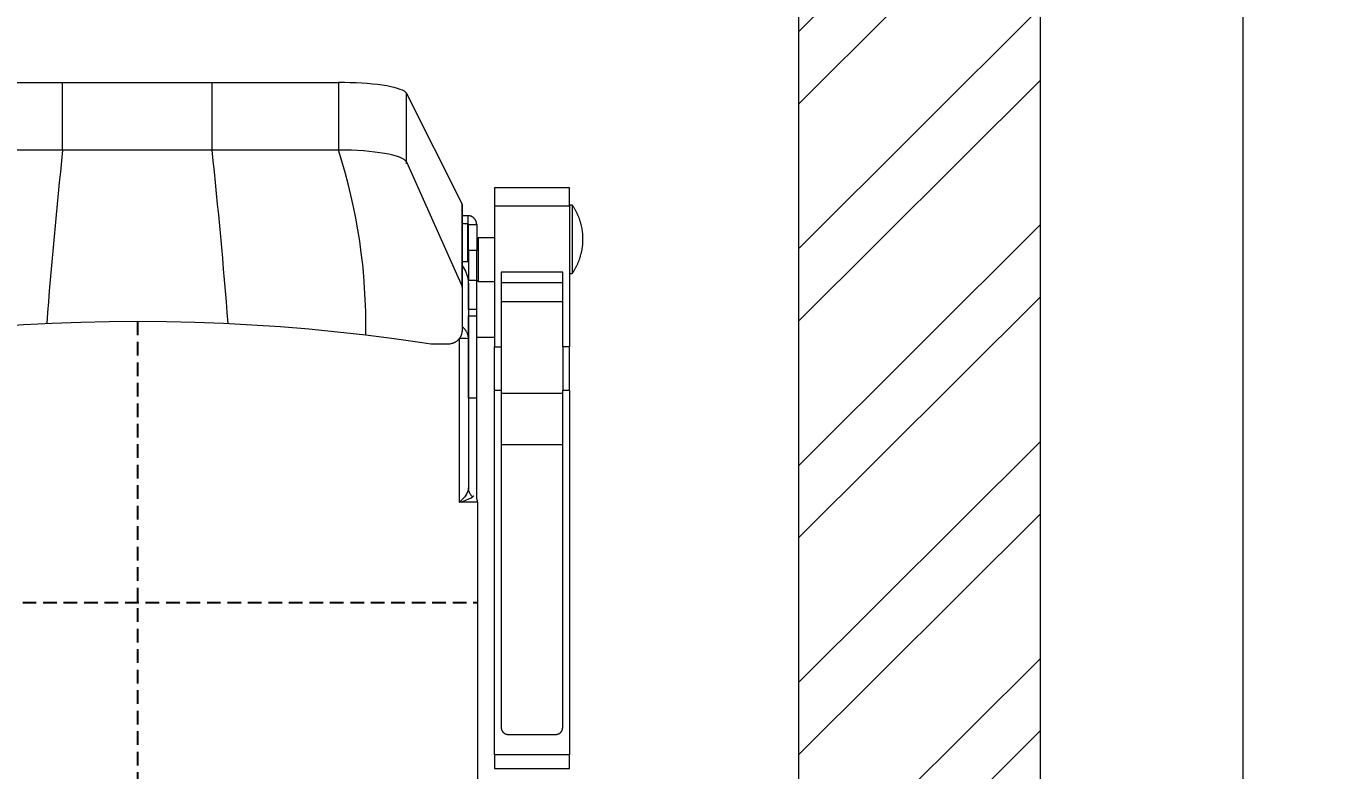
# Model space of a CAD drawing. Header units: millimetres. Extents: x 4444 to 22214, y -867569 to -857440.
# Drawn here: x 21071 to 22022, y -859363 to -858818 of the extents above; entities that cross this region are included whole.
import ezdxf
from ezdxf.lldxf.tags import DXFTag

# ---------------------------------------------------------------- set-up
doc = ezdxf.new("R2010")
doc.units = ezdxf.units.MM
doc.header["$LTSCALE"] = 40
doc.header["$PDMODE"] = 3
doc.linetypes.add('HIDDEN', pattern=[0.375, 0.25, -0.125])
for name, color, linetype, lineweight in [('A-WALL-MASY', 1, 'Continuous', 9), ('dimensions', 149, 'Continuous', 5), ('LENS_FURNITURE', 13, 'Continuous', 9), ('LENS_PARTITION', 21, 'Continuous', 25), ('wall hatch', 22, 'Continuous', 9)]:
    doc.layers.add(name, color=color, linetype=linetype, lineweight=lineweight)
doc.styles.get("Standard").update_dxf_attribs({"font": 'ARIALN.TTF'})
tags = doc.linetypes.add('DASHED2', pattern=[0.375, 0.25, -0.125]).pattern_tags.tags
tags[6:7] = [DXFTag(74, 4), DXFTag(75, 0), DXFTag(340, '0'), DXFTag(46, 1.0), DXFTag(50, 0.0), DXFTag(44, 0.0), DXFTag(45, 0.0)]
tags[4:5] = [DXFTag(74, 4), DXFTag(75, 0), DXFTag(340, '0'), DXFTag(46, 1.0), DXFTag(50, 0.0), DXFTag(44, 0.0), DXFTag(45, 0.0)]
doc.dimstyles.new('Working', dxfattribs={"dimscale": 0.8, "dimtxt": 100, "dimasz": 50, "dimexe": 50, "dimexo": 50, "dimgap": 25, "dimtad": 1, "dimdec": 0, "dimtxsty": 'Standard', "dimblk": 'ARCHTICK', "dimcen": 0, "dimdle": 50, "dimclrd": 250, "dimclre": 8, "dimclrt": 7, "dimazin": 3, "dimtfac": 1, "dimtdec": 0, "dimtmove": 1, "dimatfit": 3, "dimfxl": 3, "dimlwd": 5, "dimlwe": 0})

# ---------------------------------------------------------------- blocks, each defined once
blk = doc.blocks.new('awefqwf')
at = {"layer": 'wall hatch'}
h = blk.add_hatch(dxfattribs=at)
h.set_pattern_fill('ANSI32', color=256, scale=300, angle=-0.1300000000000173)
h.set_pattern_definition([(44.86999999999998, (-16178221.8551124, 1096019.62059955), (-79.36881615726077, 79.72980008625973), []), (44.86999999999998, (-16178168.82224041, 1096019.500271574), (-79.36881615726077, 79.72980008625973), [])])
h.paths.add_polyline_path([(-13124, -6636), (-8523, -6636), (-8523, -6455), (-6255, -6455), (-6255, -7141), (-5150, -7141), (-5150, -8989), (-4403, -8989), (-4403, -8776), (-4920, -8776), (-4920, -7019), (-4275, -7019), (-4275, -6225), (-4375, -6225), (-4375, -6911), (-6025, -6911), (-6025, -6225), (-8753, -6225), (-8753, -6406), (-13124, -6406)])
h.paths.add_polyline_path([(-3615, -8439), (-3393, -8439), (-3393, -6225), (-3615, -6225)])
h.paths.add_polyline_path([(-3393, -8989), (0, -8989), (0, -4885), (-230, -4885), (-230, -8759), (-3393, -8759)])
h.paths.add_polyline_path([(-177, -4436), (0, -4436), (0, -443), (-177, -443)])
h.paths.add_polyline_path([(-8338, -286), (-4254, -286), (-4254, 0), (-8338, 0)])
h.paths.add_polyline_path([(-12948, -307), (-9029, -307), (-9029, 0), (-12948, -2.328306e-10)])
h.paths.add_polyline_path([(-3474, -230), (-684, -230), (-684, 0), (-3474, 0)])
at = {"layer": 'A-WALL-MASY'}
for p, q in [((-177, -443), (-177, -4436)), ((0, -443), (0, -4436))]:
    blk.add_line(p, q, dxfattribs=at)
blk = doc.blocks.new('_ArchTick')
at = {"const_width": 0.15}
blk.add_lwpolyline([(-0.5, -0.5), (0.5, 0.5)], dxfattribs=at)
blk = doc.blocks.new('*D125')
at = {"layer": 'Defpoints', "color": 0, "ltscale": 50, "transparency": 16777216}
for p in [(21129.88630240033, -858593.0549321929), (21636.88630240778, -861206.0549321929), (21962.34576094891, -861206.0549321929)]:
    blk.add_point(p, dxfattribs=at)
at = {"layer": 'dimensions', "color": 250, "linetype": 'DASHED2', "lineweight": 5, "ltscale": 50, "transparency": 16777216}
for p, q in [((21962.34576094891, -858553.0549321928), (21962.34576094891, -859781.0828994509)), ((21962.34576094891, -861246.0549321928), (21962.34576094891, -860018.0269649349))]:
    blk.add_line(p, q, dxfattribs=at)
at = {"layer": 'dimensions', "color": 8, "linetype": 'DASHED2', "lineweight": 0, "ltscale": 50, "transparency": 16777216}
for p, q in [((21562.34576094891, -858593.0549321929), (22002.34576094891, -858593.0549321929)), ((21676.88630240778, -861206.0549321929), (22002.34576094891, -861206.0549321929))]:
    blk.add_line(p, q, dxfattribs=at)
at = {"layer": 'dimensions', "color": 250, "lineweight": 5, "ltscale": 50, "transparency": 16777216, "xscale": 40, "yscale": 40, "zscale": 40}
for p, rotation in [((21962.34576094891, -858593.0549321929), 90), ((21962.34576094891, -861206.0549321929), 270)]:
    blk.add_blockref('_ArchTick', p, dxfattribs=dict(at, rotation=rotation))
at = {"layer": 'dimensions', "color": 7, "ltscale": 50, "transparency": 16777216, "insert": (21962.34576094866, -859899.5549321927), "char_height": 80, "attachment_point": 5, "rotation": 90, "bg_fill": 3, "box_fill_scale": 1.25, "bg_fill_color": 9, "bg_fill_true_color": 13158600, "bg_fill_transparency": 0}
blk.add_mtext('\\A1;2613', dxfattribs=at)
blk = doc.blocks.new('chr')
at = {"layer": 'Defpoints', "linetype": 'HIDDEN'}
for p, q in [((0, 205.7260339055501), (0, -205.7260339055793)), ((-249.0004958324135, -2.91038e-11), (249.0004958324135, -2.91038e-11))]:
    blk.add_line(p, q, dxfattribs=at)
at = {"layer": 'LENS_FURNITURE'}
for points in [[(-147.1943452823907, 380.5769559177861), (147.2308676522225, 380.5769559177861)], [(-54.76060680858791, 331.1256455461553), (-54.76060680858791, 380.5769559177861)], [(54.79712917841971, 331.1256455461553), (54.79712917841971, 380.5769559177861)], [(197.0474022049457, 322.3967953379324), (197.0474022049457, 372.6515981986886), (196.4721745047718, 373.4003071072802), (195.531722895801, 374.1398854184954), (194.2169169615954, 374.8612025405455), (192.546018009074, 375.56425846598), (190.5372868617996, 376.2399226048728), (188.1907232813537, 376.8790643542597), (185.5337199382484, 377.4725531241856), (182.5936678322032, 378.0386501038447), (179.3705674409866, 378.5499635048618), (175.9100713040679, 379.0064933290123), (172.2304407265037, 379.417370168172), (168.3681985521689, 379.7643328331469), (164.3324747160077, 380.0565119194216), (160.1780536044389, 380.2847768315114), (155.9140649139881, 380.4491275675246), (151.5952930301428, 380.5495641275193), (147.2308676522225, 380.5769559177861), (147.2308676522225, 331.1256455461553)], [(147.2308676522225, 331.1256455461553), (-147.1943452823907, 331.1256455461553)], [(196.9560961686075, 321.200687206263), (197.0108795994893, 321.6754782196076), (197.0291409026831, 321.9220043245877)], [(197.0474022049457, 322.3967953379324), (237.8246457614005, 231.2460509821831)], [(316.4938649134711, 290.3940547816455), (316.4938649134711, 303.3868935330538), (261.500282490626, 303.3868935330538), (261.500282490626, 290.3940547816455), (316.4938649134711, 290.3940547816455), (316.4938649134711, 187.2091843059752)], [(238.0163882486522, 230.1686405996734), (238.0163882486522, 230.4151667065162), (238.0163882486522, 290.9418905702769), (238.0163882486522, 291.0423271302425), (238.0072578350082, 291.1427636920707), (237.9889965318144, 291.2432002520654), (237.9707352295518, 291.3345062183798), (237.9433435136452, 291.4258121809981), (237.9068211466074, 291.5262487428263), (237.8702987795696, 291.6175547091407), (237.8246457614005, 291.699730076245)], [(261.500282490626, 290.3940547816455), (261.500282490626, 187.2091843059752)], [(316.4938649134711, 240.8879608331772), (318.4934654096141, 240.8879608331772), (318.7856445852667, 241.2988376741996), (319.0686931088567, 241.7188451107068), (319.6165286172182, 242.5771211766696), (320.1461032982916, 243.4353972426034), (320.6574166771024, 244.3119345014566), (320.9039428345859, 244.7593337282597), (321.1504689911381, 245.1976023576863), (321.3878644965589, 245.6450015844894), (321.6161293517798, 246.1015314068063), (321.8443944435567, 246.5489306317177), (322.063528646715, 247.0054604558973), (322.2826630882919, 247.4711208718654), (322.4926666393876, 247.927650696045), (322.7026704298332, 248.3933111157385), (322.9035433297977, 248.8589715354319), (323.095286055468, 249.3246319532627), (323.2870285427198, 249.79942296847), (323.4696406163275, 250.2650833881635), (323.8166032247245, 251.214665418549), (323.9900844087824, 251.6985870292992), (324.1453045289964, 252.1733780463692), (324.4557447684929, 253.1412212678115), (324.6018344759941, 253.6342734777718), (324.8757521100342, 254.6021167010767), (325.0035807527602, 255.0951689073118), (325.2409760206938, 256.0812733253697), (325.3505433602259, 256.5743255334673), (325.4509798102081, 257.0765083389415), (325.5514164986089, 257.5695605470392), (325.6518529485911, 258.0717433525133), (325.7340283347294, 258.564795560611), (325.8162037208677, 259.0669783642224), (325.962293189019, 260.0713439733081), (326.0901215933263, 261.0757095842564), (326.1357746114954, 261.5778923878679), (326.1905580433086, 262.0892057888559), (326.2636027773842, 263.0935713998333), (326.2909949701279, 263.6048848008213), (326.3183866860345, 264.1070676062954), (326.3366477508098, 264.6183810072835), (326.3457784019411, 265.1205638090323), (326.3549088146537, 265.6318772118829), (326.3549088146537, 266.1340600154945), (326.3457784019411, 266.6453734164825), (326.3366477508098, 267.1475562219566), (326.3183866860345, 267.6588696229737), (326.2909949701279, 268.1610524284188), (326.2636027773842, 268.6723658294359), (326.1905580433086, 269.6767314403842), (326.1357746114954, 270.1880448413722), (326.0901215933263, 270.6902276449837), (325.962293189019, 271.6945932540693), (325.8162037208677, 272.698958863155), (325.7340283347294, 273.2011416686291), (325.6518529485911, 273.6941938767559), (325.4509798102081, 274.6985594877042), (325.3505433602259, 275.1916116958018), (325.2409760206938, 275.6846639020368), (325.0035807527602, 276.6707683200948), (324.8757521100342, 277.1638205281925), (324.7387935314328, 277.6477421407762), (324.6018344759941, 278.1407943488739), (324.4557447684929, 278.6247159614577), (324.1453045289964, 279.5925591829), (323.9900844087824, 280.06735019997), (323.8166032247245, 280.5512718106911), (323.4696406163275, 281.5008538411057), (323.2870285427198, 281.975644856313), (322.9035433297977, 282.9069656938082), (322.7026704298332, 283.3726261135016), (322.2826630882919, 284.3039469510259), (321.8443944435567, 285.2170065975224), (321.6161293517798, 285.6644058224629), (321.3878644965589, 286.1209356447798), (321.1504689911381, 286.5683348697203), (320.9039428345859, 287.0157340965234), (320.6574166771024, 287.4540027277835), (320.1461032982916, 288.3305399866367), (319.8813160769641, 288.7596780186868), (319.6165286172182, 289.1979466499761), (319.3426109822467, 289.6179540846206), (319.0686931088567, 290.0470921166707), (318.7856445852667, 290.4670995550696), (318.4934654096141, 290.8871069916058), (316.4938649134711, 290.8871069916058)], [(318.4934654096141, 290.8871069916058), (318.4934654096141, 240.8879608331772)], [(248.4983131065965, 276.6798989156086), (248.4709211522713, 277.2551264926442), (248.4435294363648, 277.4468690189533), (248.4161377204582, 277.6294809478859), (248.3887460045516, 277.8212234723032), (248.3522233990953, 278.0038354012358), (248.3065703809261, 278.1955779275449), (248.1422196086496, 278.743413712451), (248.0783055257052, 278.9260256413836), (247.9322160575539, 279.2729883082211), (247.8500406723469, 279.4464696397481), (247.758734873496, 279.6199509731668), (247.6674288362265, 279.7843017092091), (247.5761227989569, 279.9577830407361), (247.4756861105561, 280.1130031812645), (247.3661192469299, 280.2773539173068), (247.1469845678657, 280.5877941964718), (247.0282870531082, 280.7338837396237), (246.9004586488008, 280.8799732846091), (246.7726302444935, 281.0169322285219), (246.6448020786047, 281.1630217716447), (246.5078430231661, 281.2908501237689), (246.0695743784309, 281.6743351744953), (245.9234846718609, 281.7839023318665), (245.7682647900656, 281.9026000847225), (245.6130444314331, 282.0121672420937), (245.2843431271613, 282.2130403639167), (245.119992355816, 282.304346330231), (244.9465109333396, 282.3956522928201), (244.7730297483504, 282.4778276617871), (244.426067141816, 282.6239172049099), (244.243455067277, 282.6969619765005), (244.0699736438692, 282.7608761506854), (243.8873615702614, 282.8156597312191), (243.6956193214282, 282.8704433080275), (243.5130072478205, 282.9160962912137), (243.3303954117, 282.9526186751318), (243.1386529244483, 282.9891410627752), (242.9469104371965, 283.016532853042), (242.7642983626574, 283.0439246414462), (242.5725558754057, 283.0621858343365), (242.1890709009022, 283.0804470272269), (241.9973284136504, 283.0804470272269), (241.9973284136504, 277.1729511237063), (238.0163882486522, 277.1729511237063)], [(241.9973284136504, 283.0804470272269), (238.0163882486522, 283.0804470272269)], [(242.49951114133, 249.2972401629959), (242.4355970583856, 249.461590899009), (242.3990744529292, 249.5072438821662), (242.3808131497353, 249.5163744777092), (242.3808131497353, 249.5255050731939), (242.2073319656774, 249.6076804421609), (241.9973284136504, 249.6076804421609), (241.9973284136504, 277.1729511237063), (242.0521118454635, 277.1729511237063), (242.097764864564, 277.1638205281925), (242.1525485347956, 277.1455593353021), (242.2438545711338, 277.1090369495214), (242.2895075902343, 277.0816451610881), (242.3260297188535, 277.0451227734447), (242.3716827370226, 277.008600387664), (242.3990744529292, 276.9720780018833), (242.4538583606481, 276.8807720374316), (242.4721191879362, 276.8351190561079), (242.481250077486, 276.7803354774369), (242.4903804901987, 276.7346824961423), (242.49951114133, 276.6798989156086)], [(242.49951114133, 257.6517359141144), (242.49951114133, 276.6798989156086), (248.4983131065965, 276.6798989156086), (248.4983131065965, 257.6517359141144)], [(261.500282490626, 266.8827689259487), (249.4935479089618, 266.8827689259487), (248.4983131065965, 265.887533912377)], [(249.4935479089618, 266.8827689259487), (249.4935479089618, 234.8800283696619)], [(238.0163882486522, 249.5346356705995), (239.3494554832578, 249.5528968653525), (241.9973284136504, 249.6076804421609)], [(238.0163882486522, 246.05587842362), (238.5277016274631, 245.4076060768566), (240.2442538365722, 242.3762480548467), (241.5042763389647, 239.0527109465329), (242.2438545711338, 235.6378678737674), (242.49951114133, 232.0769352578791), (242.49951114133, 193.2353779623809), (242.49951114133, 83.9969220382045), (242.1708095986396, 81.9151460484427), (241.24861953035, 79.76032528525684), (239.7146791554987, 77.40463140211068), (237.6968173570931, 75.04893751713098), (235.9985264493153, 73.35064657812472), (236.0259181652218, 73.35977717363858), (236.4276644419879, 73.47847492835717), (238.071171679534, 73.98065773383132), (240.6825224813074, 74.86632558819838), (242.8099513817579, 75.72460165416123), (244.4169362522662, 76.54635533617692), (245.4578243121505, 77.29506424476858), (245.293473539874, 77.45028438343434), (245.1291230078787, 77.61463511944748), (244.8186827674508, 77.94333659339463), (244.5265035917982, 78.29029925834038), (244.3804141227156, 78.47291118727298), (244.243455067277, 78.65552311620559), (244.1156266629696, 78.83813504513819), (243.8599698543549, 79.22162009400199), (243.7504029916599, 79.42249321582494), (243.6317050000653, 79.62336633951053), (243.5221378989518, 79.82423946133349), (243.4217012096196, 80.02511258312734), (243.3303954117, 80.23511630046414), (243.2299587223679, 80.4359894222871), (243.1477835755795, 80.65512373886305), (243.0656081903726, 80.86512745619984), (242.9925634562969, 81.08426177091314), (242.9195187212899, 81.29426548822084), (242.791690078564, 81.73253411951009), (242.7369066476822, 81.96079902973725), (242.6912536285818, 82.17993334445055), (242.6456006094813, 82.40819825654035), (242.6090782433748, 82.62733257125365), (242.5725558754057, 82.85559748148079), (242.5451641604304, 83.0838623935706), (242.5086417924613, 83.54039221588754), (242.49951114133, 83.76865712797735), (242.49951114133, 83.9969220382045)], [(311.4994284026325, 187.2091843059752), (311.4994284026325, 241.8466734609683), (266.4947185236961, 241.8466734609683), (266.4947185236961, 187.2091843059752)], [(242.49951114133, 214.3087945678271), (242.49951114133, 209.7617575375771), (248.4983131065965, 209.7617575375771), (248.4983131065965, 214.3087945678271), (242.49951114133, 214.3087945678271), (242.49951114133, 235.9026551716379)], [(248.4983131065965, 214.3087945678271), (248.4983131065965, 235.9026551716379)], [(248.4983131065965, 235.8843939806102), (249.4935479089618, 234.8800283696619), (261.500282490626, 234.8800283696619)], [(311.4994284026325, 234.0126217063517), (266.4947185236961, 234.0126217063517)], [(241.9973284136504, 223.7041783138411), (242.1890709009022, 223.4485216152098), (242.3534214347601, 223.2019955102296), (242.4629887742922, 222.9554694071121), (242.49951114133, 222.6998127047555)], [(311.4994284026325, 220.0336785424442), (266.4947185236961, 220.0336785424442)], [(242.49951114133, 149.4724291795573), (242.49951114133, 209.7617575375771)], [(248.4983131065965, 149.4724291795573), (248.4983131065965, 209.7617575375771)], [(-214.8703261986375, 189.364005069161), (-208.0771623300389, 190.3592400808702), (-187.3689696602523, 193.2901615410519), (-166.6242546243593, 195.919773319445), (-145.8430172204971, 198.2389448168105), (-125.0252572111785, 200.2476760368445), (-104.1709748348221, 201.9459669739881), (-83.30756180733442, 203.3429482312058), (-62.41675754077732, 204.4203586137155), (-41.51682190690189, 205.1964593107113), (-20.59862544760108, 205.652989134891), (0.3195710116997361, 205.8082092735567), (21.22863681986928, 205.6438585375145), (42.14683327917009, 205.178198117821), (63.04676843620836, 204.3929668253113), (83.93757317960262, 203.3064258454251), (104.8009862070903, 201.9094445900701), (125.6461376938969, 200.1928924563108), (146.4638977032155, 198.1750306425965), (167.2451351061463, 195.846728546021), (187.9898503813892, 193.2171167694905), (208.6980430502444, 190.2679341164184), (214.9342405218631, 189.364005069161)], [(214.9342405218631, 189.364005069161), (228.018385052681, 189.364005069161), (228.2649112101644, 189.364005069161), (228.5023067155853, 189.3731356646749), (228.7397024594247, 189.3913968575652), (228.9862283784896, 189.4096580504556), (229.4610193902627, 189.464441627264), (229.6984148956835, 189.5009640130738), (229.9358104020357, 189.5466169980936), (230.6479969192296, 189.7109677341068), (230.8762620110065, 189.7748819083208), (231.1136572789401, 189.8479266780196), (231.3419223716483, 189.9301020469575), (231.5610565748066, 190.0122774140618), (231.7893214290962, 190.1035833803762), (232.0084558706731, 190.1948893429944), (232.2367207240313, 190.2953259048226), (232.446724514477, 190.3957624666509), (232.6658587176353, 190.5053296240221), (233.0858660591766, 190.7427251316257), (233.2958698496223, 190.8705534818582), (233.4967429880053, 190.9983818321198), (233.8984892647713, 191.2722997255041), (234.2819744776934, 191.5644788117788), (234.6471983874216, 191.8749190909439), (234.8298102235422, 192.0392698269861), (235.0032914076, 192.2036205630283), (235.1767725925892, 192.3771018964471), (235.3411236014217, 192.5505832279741), (235.5054743736982, 192.7331951569067), (235.8159146141261, 193.0984190147719), (236.1080937888473, 193.4819040654984), (236.3820116622374, 193.8836503110069), (236.5098398281261, 194.0845234328299), (236.6376682324335, 194.2945271501376), (236.8750637378544, 194.7145345885365), (236.9846310783178, 194.9336689013871), (237.0850675273687, 195.1436726205866), (237.1855039782822, 195.3719375308137), (237.2768100146204, 195.5910718473896), (237.3681158144027, 195.8193367576168), (237.4502914380282, 196.0384710723301), (237.5324665848166, 196.2758665799047), (237.6055113198236, 196.5041314919945), (237.6694256402552, 196.7323964022216), (237.8337764125317, 197.4445829250617), (237.8794291922822, 197.6819784344989), (237.9159517977387, 197.9193739402399), (237.9707352295518, 198.3941649573098), (237.9889965318144, 198.6406910604273), (238.0072578350082, 198.878086568031), (238.0163882486522, 199.1154820756346), (238.0163882486522, 199.3620081787521), (238.0163882486522, 199.4624447406095)], [(261.500282490626, 193.9840868709725), (248.4983131065965, 193.9840868709725)], [(261.500282490626, 155.3799250812444), (261.500282490626, 187.2091843059752), (266.4947185236961, 187.2091843059752), (266.4947185236961, 155.3799250812444)], [(316.4938649134711, 155.3799250812444), (316.4938649134711, -111.6078457020048), (261.500282490626, -111.6078457020048), (261.500282490626, -121.6149794108642), (316.4938649134711, -121.6149794108642), (316.4938649134711, -111.6078457020048)], [(261.500282490626, -111.6078457020048), (261.500282490626, 155.3799250812444), (266.4947185236961, 155.3799250812444), (266.4947185236961, -91.61183947909738), (266.5038491748273, -91.7853208106244), (266.5129798268899, -91.94967154666665), (266.5221104780212, -92.12315288008539), (266.5403715427965, -92.29663421161239), (266.5677634961903, -92.46098494765465), (266.6042856257409, -92.6253356836969), (266.6408082311973, -92.79881701711564), (266.7321142684668, -93.12751848917105), (266.7868977002799, -93.28273862969945), (266.8416811311618, -93.4470893657126), (266.9147258661687, -93.60230950251571), (266.9786401875317, -93.7575296430441), (267.0608155727387, -93.9127497835434), (267.1429909579456, -94.0588393266953), (267.2251663440838, -94.2140594671946), (267.3164723813534, -94.35101841297), (267.4077784176916, -94.4971079561219), (267.5173452813178, -94.6340669018682), (267.6177819697187, -94.77102584950626), (267.7273493092507, -94.89885419973871), (267.8460470624268, -95.0266825518629), (268.0834423303604, -95.2640780576039), (268.2112707346678, -95.3827758123225), (268.3390991389751, -95.49234296783106), (268.6130170114338, -95.69321608965402), (268.7591064795852, -95.79365265148226), (268.8960655350238, -95.88495861779666), (269.0421550041065, -95.967133984901), (269.3525954829529, -96.13148472091417), (269.8182558426633, -96.32322724536061), (269.9826063755899, -96.37801082403166), (270.3113079182803, -96.46931678851251), (270.4756586905569, -96.50583917429321), (270.6491401130334, -96.54236156007391), (270.8134908843785, -96.56062275482691), (270.9869720693678, -96.58801454323111), (271.151322601363, -96.59714514060761), (271.4982854472473, -96.61540633352708), (306.4958617184311, -96.61540633352708), (306.6693431409076, -96.60627573612146), (306.8336939122528, -96.59714514060761), (307.007175097242, -96.58801454323111), (307.1806565197185, -96.56062275482691), (307.3450072910637, -96.54236156007391), (307.5093578239903, -96.50583917429321), (307.6828390080482, -96.46931678851251), (308.0115405507386, -96.37801082403166), (308.1667606718838, -96.32322724536061), (308.3311114422977, -96.25931307117571), (308.6415519211441, -96.13148472091417), (308.7967718029395, -96.0493093538389), (308.9428615104407, -95.967133984901), (309.0980816297233, -95.88495861779666), (309.2350404467434, -95.79365265148226), (309.3811301542446, -95.69321608965402), (309.6550480276346, -95.49234296783106), (309.782876431942, -95.3827758123225), (309.9107045978308, -95.2640780576039), (310.1481003407389, -95.0266825518629), (310.266798093915, -94.89885419973871), (310.3763651959598, -94.77102584950626), (310.5772380959243, -94.4971079561219), (310.6776750227437, -94.35101841297), (310.7689808215946, -94.2140594671946), (310.8511562068015, -94.0588393266953), (310.9333315929398, -93.9127497835434), (311.0155067406595, -93.7575296430441), (311.1433353833854, -93.4470893657126), (311.2072492279112, -93.28273862969945), (311.2620331356302, -93.12751848917105), (311.3533389344811, -92.79881701711564), (311.389861301519, -92.6253356836969), (311.4263836685568, -92.46098494765465), (311.4537756228819, -92.29663421161239), (311.4720366876572, -92.12315288008539), (311.4811673387885, -91.94967154666665), (311.4902979899198, -91.7853208106244), (311.4994284026325, -91.61183947909738), (311.4994284026325, 155.3799250812444)], [(311.4994284026325, 152.8964028478367), (266.4947185236961, 152.8964028478367)], [(248.4983131065965, 75.64242628705688), (248.4983131065965, 149.4724291795573), (242.49951114133, 149.4724291795573), (242.49951114133, 83.8234407066484)], [(311.4994284026325, 115.4518268077227), (266.4947185236961, 115.4518268077227)], [(246.5352347390726, 78.08942613651743), (246.1791414804757, 77.87029181997059), (245.4578243121505, 77.29506424476858)], [(248.4983131065965, 75.66981807732373), (248.6900555938482, 75.17676586922607), (248.7357086120173, 75.00328453583643), (248.7904920428992, 74.83893379979418), (248.8270146492869, 74.66545246637543), (248.8726674299687, 74.49197113484843), (248.9548428151756, 73.97152713645482), (248.9731041174382, 73.79804580492782), (248.9913651822135, 73.45108313995297), (249.0004958333448, 73.26847121102037), (249.0004958333448, -155.7268877471797)]]:
    blk.add_lwpolyline(points, dxfattribs=at)
for points in [[(238.0163882486522, 199.407661163772), (238.0163882486522, 199.4624447406095), (238.0255186613649, 230.4151667065162, 0.1070548578999295), (237.8246457614005, 231.2460509821831), (237.8246457614005, 291.699730076245), (197.0474022049457, 372.6515981986886)], [(235.9985264493153, 193.4910346647375, -0.0268683223407803), (242.49951114133, 193.2353779623809), (242.481250077486, 193.4910346647375), (242.4629887742922, 193.737560767855), (242.4082053434104, 194.248874168843), (242.3716827370226, 194.4954002719605), (242.3260297188535, 194.7510569743172), (242.2803767006844, 194.9975830774347), (242.2255932688713, 195.2441091824148), (242.1708095986396, 195.4997658810462), (242.1068955156952, 195.7371613905125), (242.033850543201, 195.98368749363), (241.9516753954813, 196.2302135967475), (241.8786306614056, 196.4676091062138), (241.6960185877979, 196.9424001195584), (241.4951454484835, 197.4171911366284), (241.2760112453252, 197.8737209589453), (241.1573134921491, 198.1019858691725), (240.901656921953, 198.5402545004617), (240.7646978665143, 198.759388815175), (240.6277388110757, 198.9693925325118), (240.3355596354231, 199.3893999708816), (240.1894701663405, 199.5902730927046), (240.0251196343452, 199.7911462126649), (239.8698992757127, 199.982888738974), (239.6964180916548, 200.1837618607969), (239.5320670809597, 200.3663737897296), (239.3585858969018, 200.5581163141469), (239.1759740617126, 200.7315976475656), (238.9933619871736, 200.9142095764982), (238.8016194999218, 201.0876909080543), (238.4181345254183, 201.4163923801098), (238.0163882486522, 201.7268326611374)], [(249.0004958333448, 73.27760180656333, 0.0042774242368321), (235.9985264493153, 73.35064657812472), (235.9985264493153, 193.3358145242091)]]:
    blk.add_lwpolyline(points, format="xyb", dxfattribs=at)
for points in [[(248.4983131065965, 257.6517359141144), (242.49951114133, 257.6517359141144), (242.49951114133, 235.9026551716379), (248.4983131065965, 235.9026551716379)], [(316.4938649134711, 187.2091843059752), (311.4994284026325, 187.2091843059752), (311.4994284026325, 155.3799250812444), (316.4938649134711, 155.3799250812444)]]:
    blk.add_lwpolyline(points, close=True, dxfattribs=at)
for centre, radius, start, end in [((4674.921226616948, -167.4734586097474), 4755.890170314926, 173.9821536600701, 175.5168892674016), ((-4674.884704247117, -167.4734586097474), 4755.890170314926, 4.483110732598381, 6.017846339929849), ((-247.3072351841256, 203.6344618745788), 414.6255135707222, 358.9237746430342, 17.90773847784086)]:
    blk.add_arc(centre, radius, start, end, dxfattribs=at)
blk.add_open_spline([(197.0474022049457, 322.4059259353089), (194.7886019721627, 327.3390411077707), (173.1639402247965, 331.1268626547826), (147.2390387244522, 331.1268626547826)], degree=3, dxfattribs=at)
blk = doc.blocks.new('servgewrgtrs')
at = {"layer": 'LENS_PARTITION', "rotation": 90.00000000000003}
blk.add_blockref('chr', (0, 0), dxfattribs=at)

msp = doc.modelspace()

# ---------------------------------------------------------------- block references
at = {"layer": 'dimensions', "color": 3, "ltscale": 50, "true_color": 0x15f609}
msp.add_blockref('awefqwf', (21813.88630240032, -858363.0549321924), dxfattribs=at)

# ---------------------------------------------------------------- next in the draw order: dimensions: what is measured, and where the dimension line sits
dim = msp.add_linear_dim(base=(21962.34576094891, -861206.0549321929), p1=(21129.88630240032, -858593.0549321926), p2=(21636.88630240777, -861206.0549321924), angle=90, dimstyle='Working', override={"dimfxl": 500, "dimfxlon": 1, "dimtfill": 1, "dimarcsym": 1}, dxfattribs=at)
dim.commit()
dim.dimension.update_dxf_attribs({"geometry": '*D125', "text_midpoint": (21962.34576094866, -859899.5549321927)})

# ---------------------------------------------------------------- next in the draw order: block references
at = {"layer": 'LENS_PARTITION', "rotation": 270}
msp.add_blockref('servgewrgtrs', (21152.6789715066, -859240.4499289262), dxfattribs=at)

doc.saveas('drawing.dxf')
